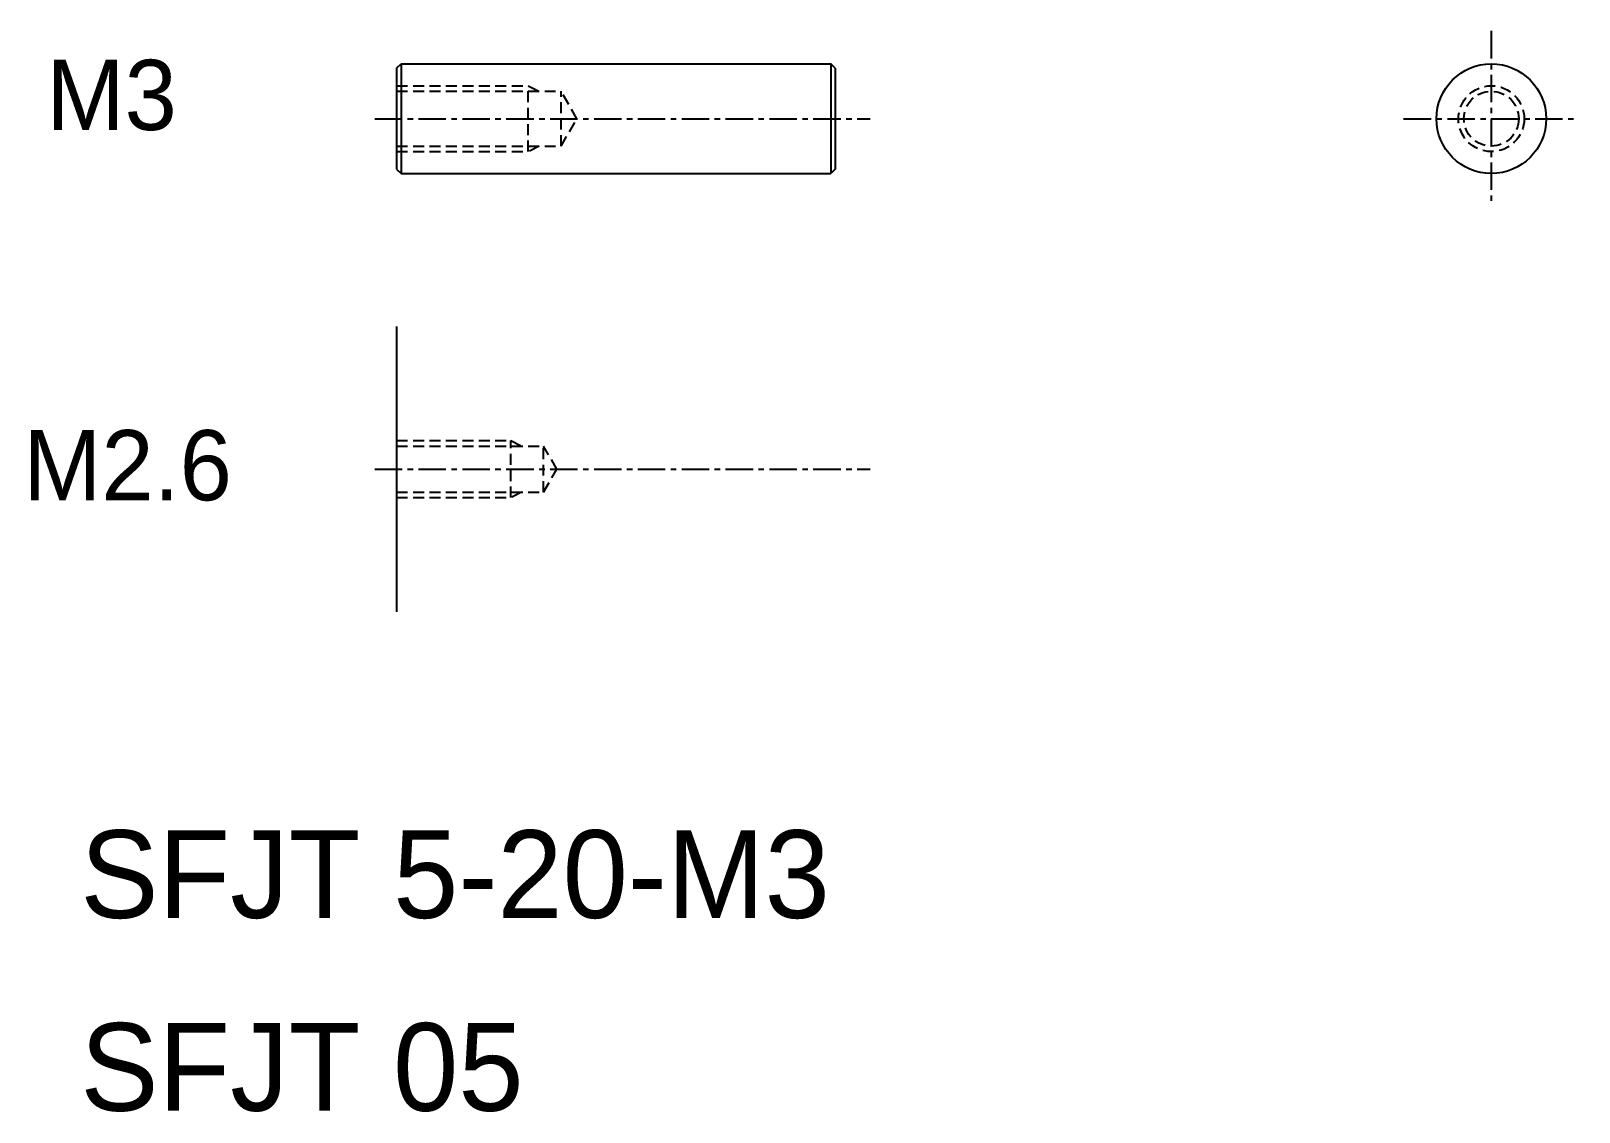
# Model space of a CAD drawing. Extents: x 68.1 to 138.7, y 57.9 to 107.2.
import ezdxf
from ezdxf.enums import TextEntityAlignment as Align

# ---------------------------------------------------------------- set-up
doc = ezdxf.new("R2010")
doc.units = 0
doc.linetypes.add('CENTER', pattern=[2, 1.25, -0.25, 0.25, -0.25])
doc.linetypes.add('DASHED', pattern=[0.75, 0.5, -0.25])
doc.layers.get('0').update_dxf_attribs({"linetype": 'CONTINUOUS'})
doc.layers.add('CENTER', color=1, linetype='CENTER')

msp = doc.modelspace()

# ---------------------------------------------------------------- linework, layer by layer
at = {"color": 7, "linetype": 'CONTINUOUS'}
for p, q in [((84.772, 105.463), (84.972, 105.663)), ((84.772, 105.463), (84.772, 100.863)), ((84.972, 105.663), (104.572, 105.663)), ((84.972, 105.663), (84.972, 100.663)), ((104.572, 105.663), (104.572, 100.663)), ((104.772, 105.463), (104.572, 105.663)), ((104.772, 105.463), (104.772, 100.863)), ((84.772, 100.863), (84.972, 100.663)), ((84.972, 100.663), (104.572, 100.663)), ((104.772, 100.863), (104.572, 100.663)), ((84.772, 93.695), (84.772, 80.68))]:
    msp.add_line(p, q, dxfattribs=at)
at = {"color": 3, "linetype": 'DASHED'}
for p, q in [((84.772, 104.663), (90.772, 104.663)), ((90.772, 104.663), (91.272, 104.413)), ((90.772, 101.663), (90.772, 104.663)), ((84.772, 104.413), (92.272, 104.413)), ((92.994, 103.163), (92.272, 104.413)), ((92.272, 101.913), (92.272, 104.413)), ((92.272, 101.913), (92.994, 103.163)), ((84.772, 101.913), (92.272, 101.913)), ((84.772, 101.663), (90.772, 101.663)), ((91.272, 101.913), (90.772, 101.663)), ((84.772, 88.488), (89.972, 88.488)), ((89.972, 85.888), (89.972, 88.488)), ((89.972, 88.488), (90.472, 88.238)), ((84.772, 88.238), (91.472, 88.238)), ((92.078, 87.188), (91.472, 88.238)), ((91.472, 86.138), (91.472, 88.238)), ((91.472, 86.138), (92.078, 87.188)), ((84.772, 86.138), (91.472, 86.138)), ((90.472, 86.138), (89.972, 85.888)), ((84.772, 85.888), (89.972, 85.888))]:
    msp.add_line(p, q, dxfattribs=at)
for p, q in [((85.072, 104.413), (85.072, 104.413)), ((104.772, 104.413), (104.772, 104.413)), ((104.772, 103.163), (104.772, 103.163))]:
    msp.add_line(p, q)
at = {"color": 7, "linetype": 'CONTINUOUS'}
msp.add_circle((134.688, 103.163), 2.5, dxfattribs=at)
at = {"color": 3, "linetype": 'DASHED'}
for radius in [1.5, 1.25]:
    msp.add_circle((134.688, 103.163), radius, dxfattribs=at)
at = {"layer": 'CENTER', "color": 1, "linetype": 'CENTER'}
for p, q in [((134.688, 107.163), (134.688, 99.163)), ((83.772, 103.163), (106.357, 103.163)), ((130.688, 103.163), (138.688, 103.163)), ((83.772, 87.188), (106.357, 87.188))]:
    msp.add_line(p, q, dxfattribs=at)

# ---------------------------------------------------------------- texts
at = {"color": 7, "linetype": 'CONTINUOUS'}
for s, p in [('M3', (74.747, 104.247)), ('M2.6', (77.259, 87.365))]:
    msp.add_text(s, height=3.2, dxfattribs=at).set_placement(p, align=Align.MIDDLE_RIGHT)
for s, p in [('SFJT 5-20-M3', (70.347, 66.721)), ('SFJT 05', (70.347, 57.93))]:
    msp.add_text(s, height=4, dxfattribs=at).set_placement(p)

doc.saveas('drawing.dxf')
